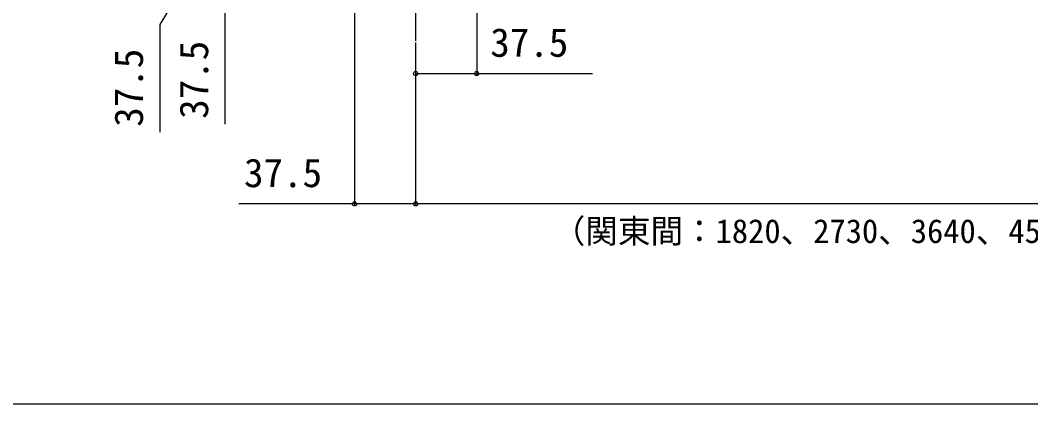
# Model space of a CAD drawing. Units: millimetres, scale not verified. Extents: x -1050 to 1050, y -1565 to 1555.
# Drawn here: x -540 to 80, y -1565 to -1329 of the extents above; entities that cross this region are included whole.
import ezdxf
from ezdxf.enums import TextEntityAlignment as Align

# ---------------------------------------------------------------- set-up
doc = ezdxf.new("R2010")
doc.units = ezdxf.units.MM
doc.header["$LTSCALE"] = 8
for name, color, linetype in [('0-4_YKK_12', 2, 'Continuous'), ('0-7_YKK_D', 6, 'Continuous'), ('0-8_YKK_ZWAK', 7, 'Continuous')]:
    doc.layers.add(name, color=color, linetype=linetype)
doc.styles.add('ＭＳ ゴシック', font='')
doc.styles.get('ＭＳ ゴシック').set_extended_font_data('MS Gothic')

msp = doc.modelspace()

# ---------------------------------------------------------------- linework, layer by layer
at = {"layer": '0-4_YKK_12'}
msp.add_line((-297.42, -377.533), (-297.42, -1342.033), dxfattribs=at)
at = {"layer": '0-7_YKK_D'}
for p, q in [((-334.92, -1322.733), (-334.92, -1443.033)), ((-259.92, -1322.733), (-259.92, -1363.033)), ((-297.42, -1343.033), (-297.42, -1443.033)), ((-297.42, -1343.033), (-297.42, -1363.033)), ((-297.42, -1343.033), (-297.42, -1443.033)), ((702.58, -1442.033), (-297.42, -1442.033))]:
    msp.add_line(p, q, dxfattribs=at)
for points in [[(-414.42, -1265.783), (-454.42, -1332.001), (-454.42, -1397.911)], [(-414.42, -1284.533), (-414.42, -1322.033), (-414.42, -1393.042)], [(-297.42, -1362.033), (-259.92, -1362.033), (-188.911, -1362.033)], [(-297.42, -1442.033), (-334.92, -1442.033), (-405.929, -1442.033)]]:
    msp.add_lwpolyline(points, dxfattribs=at)
for centre in [(-297.42, -1362.033), (-259.92, -1362.033), (-334.92, -1442.033), (-297.42, -1442.033), (-297.42, -1442.033)]:
    msp.add_circle(centre, 1.275, dxfattribs=at)
at = {"layer": '0-8_YKK_ZWAK'}
msp.add_lwpolyline([(-1050, -1564.7), (1050, -1564.7), (1050, 1495.3)], dxfattribs=at)

# ---------------------------------------------------------------- texts
at = {"layer": '0-7_YKK_D', "style": 'ＭＳ ゴシック'}
for s, height, p in [('37.5', 17.6, (-251.593, -1357.033)), ('37.5', 17.6, (-402.702, -1437.033)), ('（関東間：1820、2730、3640、4550,メーター：2000、3000、4000、5000）', 14.66, (-213.272, -1470.442))]:
    msp.add_text(s, height=height, dxfattribs=at).set_placement(p, align=Align.BOTTOM_LEFT)
for p in [(-419.42, -1389.814), (-459.42, -1394.683)]:
    msp.add_text('37.5', height=17.6, rotation=90, dxfattribs=at).set_placement(p, align=Align.BOTTOM_LEFT)

doc.saveas('drawing.dxf')
